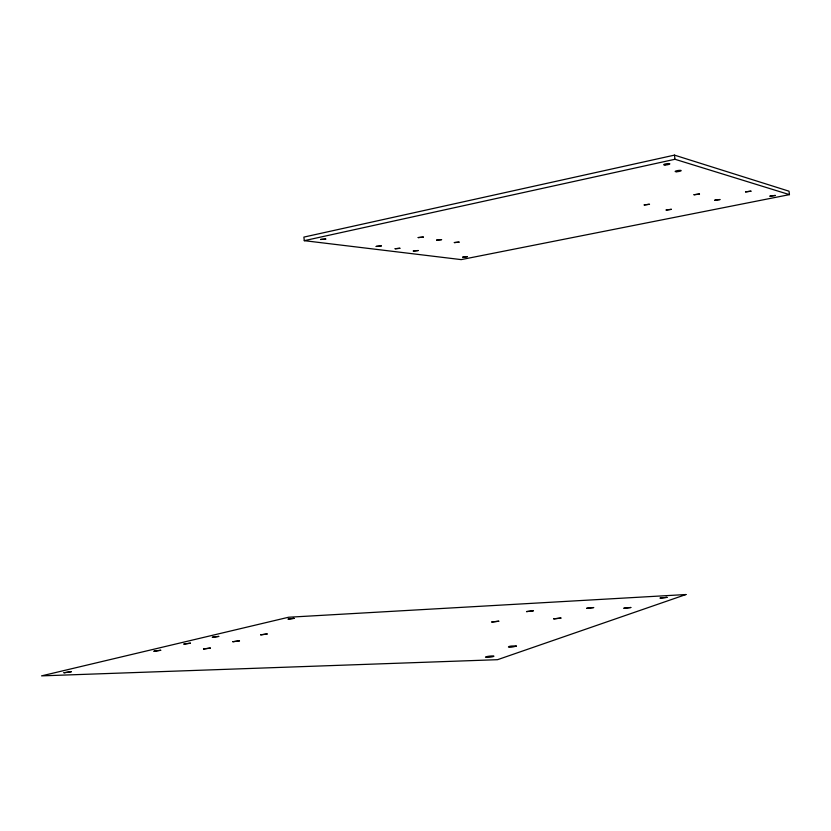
<?xml version="1.0" encoding="UTF-8"?>
<svg xmlns="http://www.w3.org/2000/svg" width="831" height="831" viewBox="0 0 831 831"><rect width="100%" height="100%" fill="white"/><g stroke="black" fill="none" stroke-linecap="round" stroke-linejoin="round"><path stroke-width="1.25" d="M674.471 155.127L303.886 237.095L304.281 240.668L461.184 259.615L789.45 194.631L789.024 191.203L674.471 155.127L674.98 159.272L789.45 194.631M304.281 240.668L674.98 159.272M644.191 204.956L649.541 204.26L644.222 204.904M630.812 607.482L623.728 608.25L630.812 607.523M666.161 210.014L671.355 209.339L666.161 210.014M160.705 650.278L153.974 651.213L160.705 650.278M376.183 246.423L381.273 245.924L376.183 246.423M694.01 194.745L699.494 194.028L694.01 194.745M395.12 248.77L400.095 248.272L395.151 248.718M593.635 607.565L586.759 608.271L593.635 607.565M294.049 618.357L288.18 619.085L294.049 618.357M714.795 200.219L720.103 199.523L714.837 200.178M413.319 251.024L418.201 250.536L413.319 251.024M418.19 237.583L423.353 237.074L418.19 237.583M436.607 240.138L441.666 239.64L436.732 240.045M745.532 191.878L750.954 191.172L745.532 191.878M560.935 618.046L553.778 618.866L560.935 618.046M267.166 633.97L260.726 634.832L267.166 633.97M454.318 242.6L459.263 242.112L454.36 242.559M769.963 196.137L775.25 195.451L769.963 196.137M320.579 239.484L325.96 239.058L320.641 239.442M462.774 257.143L467.386 256.686L462.825 257.101M516.352 646.082C505.591 649.188 506.017 645.24 516.352 646.082M239.494 640.836L232.857 641.719L239.494 640.836M533.232 610.837L526.532 611.595L533.232 610.837M71.321 671.697L63.977 672.757L71.321 671.697M667.002 597.364L660.167 598.071L667.002 597.364M210.357 648.066L203.522 648.98L210.357 648.066M218.73 636.411L212.383 637.252L218.73 636.411M498.766 621.214L491.786 622.004L498.766 621.214M190.444 643.184L183.911 644.056L190.444 643.184M685.959 594.529L497.54 659.689L41.55 675.873L288.565 617.246L685.959 594.529M487.392 657.404A4.28 0.551 -6.6 0 0 493.936 656.22A4.28 0.551 -6.6 0 0 487.735 656.407A4.28 0.551 -6.6 0 0 487.392 657.404M664.987 165.005A3.137 0.582 -8.1 0 0 669.828 163.904A3.137 0.582 -8.1 0 0 665.371 163.946A3.137 0.582 -8.1 0 0 664.987 165.005M676.714 171.716A3.054 0.54 -8.1 0 0 681.191 170.604A3.054 0.54 -8.1 0 0 676.611 170.781A3.054 0.54 -8.1 0 0 676.714 171.716"/></g></svg>
